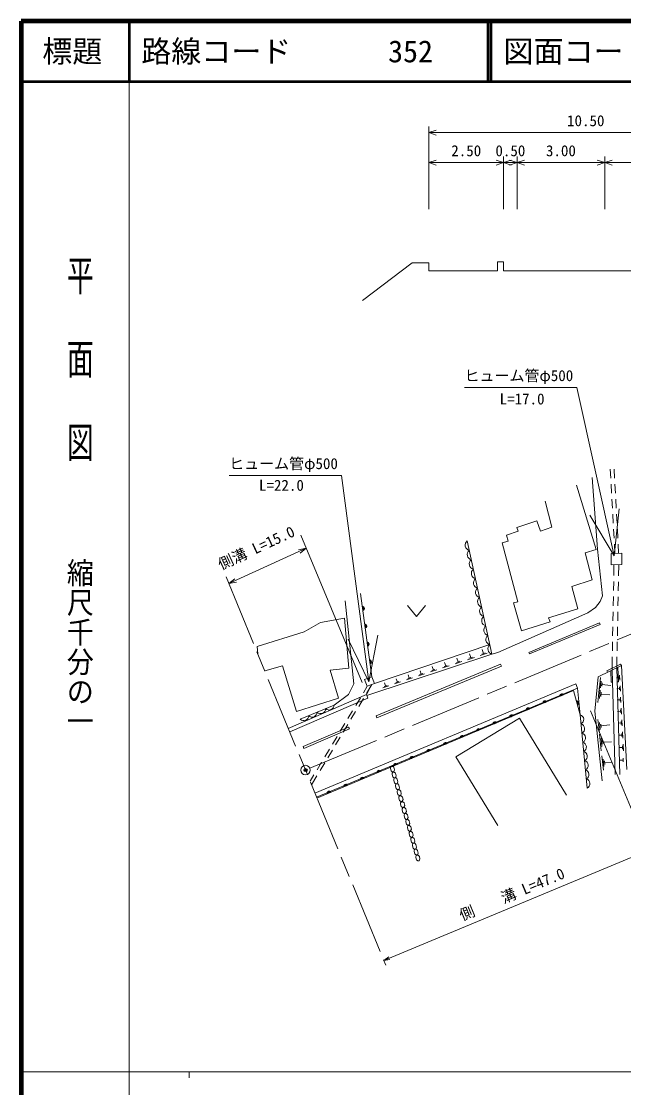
# Model space of a CAD drawing. Units: millimetres, scale not verified. Extents: x 40000 to 680000, y 20000 to 380000.
# Drawn here: x 40000 to 140414, y 202388 to 380000 of the extents above; entities that cross this region are included whole.
import ezdxf
from ezdxf.enums import TextEntityAlignment as Align

# ---------------------------------------------------------------- set-up
doc = ezdxf.new("R2010")
doc.units = ezdxf.units.MM
doc.header["$LTSCALE"] = 1000
doc.header["$PDMODE"] = 32
doc.header["$PDSIZE"] = 500
doc.linetypes.add('CHAIN', pattern=[18.5, 12, -1.5, 3.5, -1.5])
for name, color, linetype, lineweight in [('M-BGD', 7, 'Continuous', 13), ('M-BMK', 2, 'CHAIN', 13), ('M-BMK-SRVR', 3, 'Continuous', 13), ('M-STR-HTXT', 7, 'Continuous', 13), ('M-TTL', 2, 'Continuous', 140), ('M-TTL-BAND', 7, 'Continuous', 13), ('M-TTL-LINE', 7, 'Continuous', 50)]:
    doc.layers.add(name, color=color, linetype=linetype, lineweight=lineweight)
doc.layers.add('M-OTRS', color=6, linetype='Continuous')
doc.layers.add('M-TTL-TXT', color=7, linetype='Continuous')
doc.styles.add('@ＭＳ ゴシック', font='')
doc.styles.add('ＭＳ ゴシック', font='')
doc.styles.get('@ＭＳ ゴシック').set_extended_font_data('@MS Gothic')
doc.styles.get('ＭＳ ゴシック').set_extended_font_data('MS Gothic')

msp = doc.modelspace()

# ---------------------------------------------------------------- linework, layer by layer
at = {"layer": 'M-BGD'}
for p, q in [((138258, 303883), (138175, 305398)), ((138888, 303917), (138805, 305433)), ((132568, 302736), (135852, 292024)), ((138395, 301386), (138313, 302884)), ((139026, 301421), (138943, 302919)), ((138533, 298890), (138450, 300388)), ((139163, 298925), (139081, 300422)), ((138670, 296394), (138588, 297892)), ((139300, 296429), (139218, 297926)), ((138807, 293898), (138725, 295395)), ((139438, 293932), (139355, 295430)), ((114323, 293458), (118457, 274593)), ((120142, 293111), (122762, 283316)), ((138946, 291384), (138862, 292899)), ((139576, 291418), (139493, 292934)), ((138763, 287670), (138798, 289502)), ((139552, 287656), (139586, 289487)), ((138716, 285171), (138745, 286671)), ((139505, 285156), (139533, 286656)), ((98421, 270821), (96558, 284722)), ((104356, 282691), (105856, 280891)), ((105856, 280891), (107356, 282691)), ((138669, 282671), (138698, 284171)), ((139458, 282657), (139486, 284156)), ((138623, 280172), (138651, 281672)), ((139411, 280157), (139439, 281657)), ((138576, 277672), (138604, 279172)), ((139364, 277657), (139392, 279157)), ((98861, 269708), (118105, 276200)), ((117036, 274718), (116829, 275345)), ((138529, 275173), (138557, 276672)), ((139317, 275158), (139345, 276658)), ((97594, 267705), (118457, 274593)), ((112814, 273317), (112615, 273918)), ((115538, 274050), (114388, 273670)), ((115200, 274109), (114625, 273919)), ((114912, 274014), (114710, 274627)), ((117675, 274756), (116500, 274368)), ((117330, 274815), (116742, 274621)), ((138475, 272341), (138510, 274173)), ((139264, 272326), (139298, 274158)), ((106664, 271276), (106478, 271838)), ((109276, 271983), (108198, 271627)), ((108959, 272038), (108420, 271860)), ((108690, 271949), (108500, 272523)), ((111339, 272664), (110237, 272300)), ((111015, 272720), (110464, 272538)), ((110739, 272629), (110546, 273216)), ((113426, 273353), (112300, 272981)), ((113095, 273410), (112532, 273224)), ((137580, 271825), (139909, 272940)), ((137699, 271577), (137580, 271825)), ((138276, 271854), (138334, 269941)), ((138475, 272341), (138468, 271945)), ((138468, 271945), (138991, 254530)), ((139744, 254557), (139264, 272326)), ((139522, 269989), (139456, 272419)), ((140027, 272692), (139909, 272940)), ((103231, 269987), (102224, 269655)), ((102935, 270039), (102431, 269872)), ((102683, 269955), (102506, 270492)), ((105222, 270645), (104192, 270305)), ((104919, 270697), (104404, 270527)), ((104662, 270612), (104480, 271161)), ((107237, 271310), (106183, 270962)), ((106927, 271363), (106400, 271189)), ((136310, 268457), (136530, 270684)), ((136551, 268995), (136661, 270109)), ((139626, 270673), (139191, 270650)), ((139327, 269984), (139522, 269989)), ((139615, 270877), (139637, 270469)), ((139713, 271087), (139757, 270271)), ((132453, 269642), (88944, 251458)), ((132740, 268955), (89232, 250771)), ((132063, 268515), (89285, 250636)), ((97668, 269237), (97031, 268180)), ((97531, 267850), (98363, 269511)), ((98435, 269540), (97534, 268043)), ((101263, 269338), (100279, 269013)), ((100974, 269388), (100482, 269225)), ((100728, 269307), (100554, 269831)), ((133177, 264509), (132063, 268515)), ((132453, 269642), (132740, 268955)), ((132740, 268955), (133177, 264509)), ((136122, 266552), (136395, 269314)), ((136374, 267224), (136511, 268605)), ((136593, 267551), (136661, 268242)), ((136764, 269255), (136819, 269812)), ((136791, 269534), (138277, 269387)), ((138334, 269941), (138528, 269946)), ((139717, 268858), (139257, 268834)), ((139706, 269074), (139729, 268643)), ((139809, 269296), (139855, 268433)), ((96516, 267324), (95742, 266039)), ((97018, 267187), (96244, 265902)), ((136627, 267896), (138105, 267826)), ((139811, 266997), (139326, 266971)), ((139799, 267225), (139823, 266770)), ((139908, 267458), (139957, 266549)), ((86493, 263744), (92132, 266109)), ((95226, 265182), (94452, 263897)), ((95728, 265045), (94954, 263760)), ((139907, 265089), (139396, 265061)), ((139894, 265328), (139920, 264849)), ((140009, 265575), (140060, 264616)), ((93936, 263040), (93162, 261755)), ((94438, 262903), (93664, 261618)), ((134352, 252281), (133177, 264509)), ((136366, 261490), (136128, 263724)), ((136493, 262068), (136374, 263185)), ((136650, 262367), (136590, 262926)), ((140005, 263131), (139468, 263103)), ((139992, 263383), (140019, 262879)), ((140113, 263643), (140167, 262635)), ((136685, 258501), (136390, 261272)), ((136620, 262647), (138109, 262805)), ((140106, 261124), (139541, 261094)), ((140092, 261389), (140120, 260860)), ((140219, 261662), (140276, 260602)), ((92646, 260899), (91872, 259614)), ((93148, 260762), (92374, 259477)), ((136796, 259214), (136648, 260599)), ((136944, 259580), (136870, 260272)), ((136907, 259926), (138391, 260001)), ((140195, 259344), (140225, 258788)), ((140328, 259630), (140388, 258518)), ((91356, 258757), (90583, 257472)), ((91858, 258620), (91085, 257335)), ((137030, 255268), (136772, 257684)), ((140210, 259066), (139617, 259034)), ((90067, 256616), (89293, 255331)), ((90569, 256479), (89795, 255194)), ((101655, 255952), (101531, 255748)), ((101895, 255952), (101655, 255952)), ((102108, 255746), (101895, 255952)), ((137127, 255890), (136998, 257097)), ((137255, 256209), (137191, 256813)), ((137223, 256511), (138515, 256615)), ((140316, 256956), (139694, 256922)), ((140300, 257247), (140332, 256664)), ((88777, 254474), (88140, 253417)), ((89279, 254337), (88378, 252840)), ((101531, 255748), (101531, 255553)), ((101531, 255553), (101643, 255163)), ((101643, 255163), (101832, 254992)), ((101938, 254962), (101814, 254759)), ((101814, 254759), (101814, 254564)), ((101814, 254564), (101926, 254174)), ((101832, 254992), (102073, 255033)), ((101926, 254174), (102115, 254003)), ((102177, 254963), (101938, 254962)), ((102073, 255033), (102217, 255313)), ((102217, 255313), (102108, 255746)), ((102115, 254003), (102356, 254044)), ((102390, 254757), (102177, 254963)), ((102356, 254044), (102500, 254324)), ((102500, 254324), (102390, 254757)), ((102220, 253973), (102097, 253770)), ((102097, 253770), (102097, 253575)), ((102097, 253575), (102208, 253185)), ((102208, 253185), (102398, 253014)), ((102460, 253974), (102220, 253973)), ((102503, 252984), (102380, 252781)), ((102380, 252781), (102380, 252586)), ((102380, 252586), (102491, 252196)), ((102398, 253014), (102638, 253055)), ((102673, 253768), (102460, 253974)), ((102743, 252984), (102503, 252984)), ((102638, 253055), (102783, 253335)), ((102783, 253335), (102673, 253768)), ((102956, 252779), (102743, 252984)), ((102921, 252065), (103065, 252345)), ((103065, 252345), (102956, 252779)), ((102491, 252196), (102681, 252025)), ((102786, 251995), (102662, 251792)), ((102662, 251792), (102662, 251597)), ((102662, 251597), (102774, 251206)), ((102681, 252025), (102921, 252065)), ((102774, 251206), (102963, 251036)), ((103026, 251995), (102786, 251995)), ((103069, 251006), (102945, 250803)), ((102945, 250803), (102945, 250608)), ((102945, 250608), (103057, 250217)), ((102963, 251036), (103204, 251076)), ((103239, 251790), (103026, 251995)), ((103308, 251006), (103069, 251006)), ((103204, 251076), (103348, 251356)), ((103348, 251356), (103239, 251790)), ((103521, 250801), (103308, 251006)), ((103631, 250367), (103521, 250801)), ((103057, 250217), (103246, 250047)), ((103352, 250017), (103228, 249814)), ((103228, 249814), (103228, 249619)), ((103228, 249619), (103339, 249228)), ((103246, 250047), (103487, 250087)), ((103339, 249228), (103529, 249057)), ((103591, 250017), (103352, 250017)), ((103487, 250087), (103631, 250367)), ((103634, 249028), (103511, 248824)), ((103511, 248824), (103511, 248629)), ((103529, 249057), (103769, 249098)), ((103804, 249811), (103591, 250017)), ((103874, 249028), (103634, 249028)), ((103769, 249098), (103914, 249378)), ((103914, 249378), (103804, 249811)), ((104087, 248822), (103874, 249028)), ((104197, 248389), (104087, 248822)), ((103511, 248629), (103622, 248239)), ((103622, 248239), (103812, 248068)), ((103917, 248039), (103793, 247835)), ((103793, 247835), (103793, 247640)), ((103793, 247640), (103905, 247250)), ((103812, 248068), (104052, 248109)), ((103905, 247250), (104094, 247079)), ((104157, 248039), (103917, 248039)), ((104052, 248109), (104197, 248389)), ((104200, 247049), (104076, 246846)), ((104094, 247079), (104335, 247120)), ((104370, 247833), (104157, 248039)), ((104440, 247050), (104200, 247049)), ((104335, 247120), (104479, 247400)), ((104479, 247400), (104370, 247833)), ((104652, 246844), (104440, 247050)), ((104076, 246846), (104076, 246651)), ((104076, 246651), (104188, 246261)), ((104188, 246261), (104377, 246090)), ((104483, 246060), (104359, 245857)), ((104359, 245857), (104359, 245662)), ((104359, 245662), (104471, 245272)), ((104377, 246090), (104618, 246131)), ((104471, 245272), (104660, 245101)), ((104722, 246061), (104483, 246060)), ((104618, 246131), (104762, 246411)), ((104762, 246411), (104652, 246844)), ((104660, 245101), (104901, 245142)), ((104935, 245855), (104722, 246061)), ((104901, 245142), (105045, 245422)), ((105045, 245422), (104935, 245855)), ((104765, 245071), (104642, 244868)), ((104642, 244868), (104642, 244673)), ((104642, 244673), (104753, 244283)), ((104753, 244283), (104943, 244112)), ((105005, 245071), (104765, 245071)), ((105048, 244082), (104924, 243879)), ((104924, 243879), (104925, 243684)), ((104925, 243684), (105036, 243293)), ((104943, 244112), (105183, 244152)), ((105218, 244866), (105005, 245071)), ((105288, 244082), (105048, 244082)), ((105183, 244152), (105328, 244432)), ((105328, 244432), (105218, 244866)), ((105501, 243877), (105288, 244082)), ((105466, 243163), (105610, 243443)), ((105610, 243443), (105501, 243877)), ((105036, 243293), (105225, 243123)), ((105331, 243093), (105207, 242890)), ((105207, 242890), (105207, 242695)), ((105207, 242695), (105319, 242304)), ((105225, 243123), (105466, 243163)), ((105319, 242304), (105508, 242134)), ((105571, 243093), (105331, 243093)), ((105614, 242104), (105490, 241901)), ((105490, 241901), (105490, 241706)), ((105490, 241706), (105602, 241315)), ((105508, 242134), (105749, 242174)), ((105784, 242888), (105571, 243093)), ((105853, 242104), (105614, 242104)), ((105749, 242174), (105893, 242454)), ((105893, 242454), (105784, 242888)), ((106066, 241898), (105853, 242104)), ((106176, 241465), (106066, 241898)), ((105602, 241315), (105791, 241144)), ((105897, 241115), (105773, 240911)), ((105773, 240911), (105773, 240716)), ((105773, 240716), (105884, 240326)), ((105791, 241144), (106032, 241185)), ((105884, 240326), (106074, 240155)), ((106136, 241115), (105897, 241115)), ((106032, 241185), (106176, 241465)), ((106074, 240155), (106314, 240196)), ((106349, 240909), (106136, 241115)), ((106314, 240196), (106459, 240476)), ((106459, 240476), (106349, 240909))]:
    msp.add_line(p, q, dxfattribs=at)
for points in [[(96873, 333511), (105138, 339775), (107928, 339775), (107928, 338459), (119404, 338459), (119404, 339933), (120404, 339933), (120404, 338459), (157675, 338459), (157675, 335880), (160255, 335880), (160255, 338474), (161729, 342934), (170072, 342934)], [(118457, 274593), (119458, 274871), (134464, 281451), (135688, 282369), (136489, 283358), (136857, 284332), (136073, 292085), (135155, 304013)], [(120142, 293111), (121157, 293424), (120859, 294429), (122805, 295072), (122601, 295700), (125944, 296799), (126540, 295072), (128455, 295763), (127303, 300069)], [(122762, 283316), (122070, 283130), (123399, 278505), (128149, 279980), (127887, 280619), (132794, 282162), (131743, 285881), (135148, 286949), (134003, 291453), (135852, 292024)], [(94006, 283481), (95436, 269657), (94536, 267856), (92132, 266109)], [(92879, 267286), (91498, 271947), (94598, 272277), (93891, 280563), (89866, 279857), (87158, 278303), (79319, 275878), (79417, 274624)], [(92879, 267286), (85848, 265057), (83541, 272638), (80577, 271804)], [(136814, 253523), (135578, 265112), (136143, 270832), (140027, 272692), (140957, 255377)], [(130878, 251082), (123038, 263953), (112450, 257505), (119408, 246080)]]:
    msp.add_lwpolyline(points, dxfattribs=at)
for points in [[(138306, 291379), (140112, 291393), (140127, 289512), (138320, 289498)], [(124621, 274882), (136399, 279813), (136504, 279562), (124726, 274631)], [(99135, 264338), (119898, 272930), (120047, 272570), (99284, 263977)], [(97668, 269237), (98861, 269708), (98421, 270821), (97228, 270350)], [(84750, 261659), (97773, 267291), (97531, 267850), (84509, 262218)], [(86966, 259193), (94552, 262447), (94687, 262132), (87101, 258878)]]:
    msp.add_lwpolyline(points, close=True, dxfattribs=at)
for centre, radius, start, end in [((114884, 292757), 898, 128.65123, 256.06763), ((115228, 291185), 898, 128.65123, 256.06763), ((115573, 289613), 898, 128.65123, 256.06763), ((115917, 288041), 898, 128.65123, 256.06763), ((116262, 286469), 898, 128.65123, 256.06763), ((116606, 284897), 898, 128.65123, 256.06763), ((96838, 282225), 354, 286.42982, 88.83499), ((96838, 282225), 283, 288.65385, 86.61096), ((96838, 282225), 212, 292.40018, 82.86463), ((116951, 283324), 898, 128.65123, 256.06763), ((117295, 281752), 898, 128.65123, 256.06763), ((96838, 282225), 142, 300.11191, 75.1529), ((96838, 282225), 100, 310.42957, 64.83524), ((117640, 280180), 898, 128.65123, 256.06763), ((97237, 279251), 354, 286.42982, 88.83499), ((97237, 279251), 283, 288.65385, 86.61096), ((97237, 279251), 212, 292.40018, 82.86463), ((97237, 279251), 142, 300.11191, 75.1529), ((97237, 279251), 100, 310.42957, 64.83524), ((117984, 278608), 898, 128.65123, 256.06763), ((118329, 277036), 898, 128.65123, 256.06763), ((97635, 276278), 354, 286.42982, 88.83499), ((97635, 276278), 283, 288.65385, 86.61096), ((97635, 276278), 212, 292.40018, 82.86463), ((97635, 276278), 142, 300.11191, 75.1529), ((97635, 276278), 100, 310.42957, 64.83524), ((118673, 275464), 898, 128.65123, 256.06763), ((98034, 273304), 354, 286.42982, 88.83499), ((98034, 273304), 283, 288.65385, 86.61096), ((98034, 273304), 212, 292.40018, 82.86463), ((98034, 273304), 142, 300.11191, 75.1529), ((98034, 273304), 100, 310.42957, 64.83524), ((127303, 266467), 354, 31.47985, 193.88503), ((127303, 266467), 283, 33.70389, 191.66099), ((127303, 266467), 212, 37.45022, 187.91467), ((127303, 266467), 142, 45.16195, 180.20294), ((127303, 266467), 100, 55.47961, 169.88527), ((130071, 267623), 354, 31.47985, 193.88503), ((130071, 267623), 283, 33.70389, 191.66099), ((130071, 267623), 212, 37.45022, 187.91467), ((130071, 267623), 142, 45.16195, 180.20294), ((130071, 267623), 100, 55.47961, 169.88527), ((132568, 266498), 354, 294.34238, 96.74756), ((132568, 266498), 283, 296.56642, 94.52352), ((132568, 266498), 212, 300.31274, 90.77719), ((132568, 266498), 142, 308.02447, 83.06546), ((132568, 266498), 100, 318.34214, 72.7478), ((88478, 264939), 834, 226.36968, 359.12644), ((89888, 265531), 834, 226.36968, 359.12644), ((91298, 266122), 834, 226.36968, 359.12644), ((124535, 265310), 354, 31.47985, 193.88503), ((124535, 265310), 283, 33.70389, 191.66099), ((124535, 265310), 212, 37.45022, 187.91467), ((124535, 265310), 142, 45.16195, 180.20294), ((124535, 265310), 100, 55.47961, 169.88527), ((87068, 264348), 834, 226.36968, 359.12644), ((118999, 262996), 354, 31.47985, 193.88503), ((118999, 262996), 283, 33.70389, 191.66099), ((118999, 262996), 212, 37.45022, 187.91467), ((118999, 262996), 142, 45.16195, 180.20294), ((118999, 262996), 100, 55.47961, 169.88527), ((121767, 264153), 354, 31.47985, 193.88503), ((121767, 264153), 283, 33.70389, 191.66099), ((121767, 264153), 212, 37.45022, 187.91467), ((121767, 264153), 142, 45.16195, 180.20294), ((121767, 264153), 100, 55.47961, 169.88527), ((132913, 263713), 840, 299.34507, 71.63275), ((133059, 262184), 840, 299.34507, 71.63275), ((116231, 261839), 354, 31.47985, 193.88503), ((116231, 261839), 283, 33.70389, 191.66099), ((116231, 261839), 212, 37.45022, 187.91467), ((116231, 261839), 142, 45.16195, 180.20294), ((116231, 261839), 100, 55.47961, 169.88527), ((133206, 260656), 840, 299.34507, 71.63275), ((110695, 259525), 354, 31.47985, 193.88503), ((110695, 259525), 283, 33.70389, 191.66099), ((110695, 259525), 212, 37.45022, 187.91467), ((110695, 259525), 142, 45.16195, 180.20294), ((110695, 259525), 100, 55.47961, 169.88527), ((113463, 260682), 354, 31.47985, 193.88503), ((113463, 260682), 283, 33.70389, 191.66099), ((113463, 260682), 212, 37.45022, 187.91467), ((113463, 260682), 142, 45.16195, 180.20294), ((113463, 260682), 100, 55.47961, 169.88527), ((133353, 259127), 840, 299.34507, 71.63275), ((105159, 257212), 354, 31.47985, 193.88503), ((107927, 258368), 354, 31.47985, 193.88503), ((107927, 258368), 283, 33.70389, 191.66099), ((107927, 258368), 212, 37.45022, 187.91467), ((107927, 258368), 142, 45.16195, 180.20294), ((107927, 258368), 100, 55.47961, 169.88527), ((133500, 257598), 840, 299.34507, 71.63275), ((102391, 256055), 354, 31.47985, 193.88503), ((102391, 256055), 283, 33.70389, 191.66099), ((102391, 256055), 212, 37.45022, 187.91467), ((102391, 256055), 142, 45.16195, 180.20294), ((102391, 256055), 100, 55.47961, 169.88527), ((105159, 257212), 283, 33.70389, 191.66099), ((105159, 257212), 212, 37.45022, 187.91467), ((105159, 257212), 142, 45.16195, 180.20294), ((105159, 257212), 100, 55.47961, 169.88527), ((133647, 256070), 840, 299.34507, 71.63275), ((96855, 253741), 354, 31.47985, 193.88503), ((96855, 253741), 283, 33.70389, 191.66099), ((99623, 254898), 354, 31.47985, 193.88503), ((99623, 254898), 283, 33.70389, 191.66099), ((99623, 254898), 212, 37.45022, 187.91467), ((99623, 254898), 142, 45.16195, 180.20294), ((99623, 254898), 100, 55.47961, 169.88527), ((133794, 254541), 840, 299.34507, 71.63275), ((94087, 252584), 354, 31.47985, 193.88503), ((94087, 252584), 283, 33.70389, 191.66099), ((94087, 252584), 212, 37.45022, 187.91467), ((94087, 252584), 142, 45.16195, 180.20294), ((94087, 252584), 100, 55.47961, 169.88527), ((96855, 253741), 212, 37.45022, 187.91467), ((96855, 253741), 142, 45.16195, 180.20294), ((96855, 253741), 100, 55.47961, 169.88527), ((133941, 253013), 840, 299.34507, 71.63275), ((91319, 251427), 354, 31.47985, 193.88503), ((91319, 251427), 283, 33.70389, 191.66099), ((91319, 251427), 212, 37.45022, 187.91467), ((91319, 251427), 142, 45.16195, 180.20294), ((91319, 251427), 100, 55.47961, 169.88527)]:
    msp.add_arc(centre, radius, start, end, dxfattribs=at)
at = {"layer": 'M-BMK'}
for p, q in [((74131, 287475), (100742, 222782)), ((88113, 255587), (165059, 287683))]:
    msp.add_line(p, q, dxfattribs=at)
at = {"layer": 'M-BMK-SRVR'}
msp.add_circle((87375, 255279), 800, dxfattribs=at)
at = {"layer": 'M-OTRS'}
msp.add_point((87375, 255279), dxfattribs=at)
at = {"layer": 'M-STR-HTXT'}
for p, q in [((107928, 348689), (107928, 362481)), ((107928, 361481), (109178, 361898)), ((107928, 361481), (160255, 361481)), ((107928, 361481), (109178, 361065)), ((120404, 348689), (120404, 357481)), ((122648, 348689), (122648, 357481)), ((137256, 348689), (137256, 357481)), ((107928, 356481), (109178, 356898)), ((107928, 356481), (120404, 356481)), ((107928, 356481), (109178, 356065)), ((120404, 356481), (119154, 356898)), ((120404, 356481), (119154, 356065)), ((120404, 356481), (121654, 356898)), ((120404, 356481), (122648, 356481)), ((120404, 356481), (121654, 356065)), ((122648, 356481), (121398, 356898)), ((122648, 356481), (121398, 356065)), ((122648, 356481), (123898, 356898)), ((122648, 356481), (137256, 356481)), ((122648, 356481), (123898, 356065)), ((137256, 356481), (136006, 356898)), ((137256, 356481), (136006, 356065)), ((137256, 356481), (138506, 356898)), ((137256, 356481), (152575, 356481)), ((137256, 356481), (138506, 356065)), ((132617, 319022), (113867, 319022)), ((138835, 290952), (132617, 319022)), ((93387, 304365), (74637, 304365)), ((97951, 269991), (93387, 304365)), ((138835, 290952), (139654, 298815)), ((138835, 290952), (134772, 297734)), ((96842, 269884), (86586, 294390)), ((74599, 286336), (87490, 292230)), ((87490, 292230), (86223, 291994)), ((87490, 292230), (86483, 291426)), ((74599, 286336), (75606, 287140)), ((74599, 286336), (75866, 286572)), ((97951, 269991), (94486, 277096)), ((97951, 269991), (99442, 277755)), ((134879, 265138), (144921, 241037)), ((100416, 223575), (144537, 241960)), ((100416, 223575), (101243, 224191)), ((100416, 223575), (101435, 223729))]:
    msp.add_line(p, q, dxfattribs=at)
at = {"layer": 'M-TTL'}
for p, q in [((40000, 380000), (40000, 20000)), ((680000, 380000), (40000, 380000))]:
    msp.add_line(p, q, dxfattribs=at)
at = {"layer": 'M-TTL-BAND'}
for p, q in [((58000, 370000), (58000, 20000)), ((40000, 205000), (579000, 205000)), ((68000, 205000), (68000, 204000))]:
    msp.add_line(p, q, dxfattribs=at)
at = {"layer": 'M-TTL-LINE'}
for p, q in [((58000, 380000), (58000, 370000)), ((117750, 380000), (117750, 370000)), ((118250, 380000), (118250, 370000)), ((40000, 370000), (680000, 370000))]:
    msp.add_line(p, q, dxfattribs=at)

# ---------------------------------------------------------------- texts
at = {"layer": 'M-STR-HTXT', "style": 'ＭＳ ゴシック'}
for s, p in [('10.50', (134091, 361981)), ('2.50', (114166, 356981)), ('0.50', (121526, 356981)), ('3.00', (129952, 356981)), ('L=17.0', (123477, 315639)), ('L=22.0', (83362, 301250))]:
    msp.add_text(s, height=1833, dxfattribs=at).set_placement(p, align=Align.BOTTOM_CENTER)
for p in [(113867, 319522), (74637, 304865)]:
    msp.add_text('ヒューム管φ500', height=1833, dxfattribs=at).set_placement(p, align=Align.BOTTOM_LEFT)
for s, rotation, p in [('側溝 L=15.0', 24.763, (79788, 290967)), ('側溝 L=15.0', 24.763, (79788, 290967)), ('側\u3000\u3000溝 L=47.0', 22.621, (122347, 233256))]:
    msp.add_text(s, height=1833, rotation=rotation, dxfattribs=at).set_placement(p, align=Align.BOTTOM_CENTER)
at = {"layer": 'M-TTL-BAND', "style": '@ＭＳ ゴシック'}
for s, width, p in [('平  面  図', 1.55, (49777, 306475)), ('縮尺千分の一', 1.1, (49777, 261030))]:
    msp.add_text(s, height=3290, rotation=270, dxfattribs=dict(at, width=width)).set_placement(p, align=Align.MIDDLE_RIGHT)
at = {"layer": 'M-TTL-TXT', "style": 'ＭＳ ゴシック'}
msp.add_text('標題', height=3666, dxfattribs=at).set_placement((48500, 375000), align=Align.MIDDLE_CENTER)
for s, p in [('路線コード', (60000, 375000)), ('352', (101142, 375000)), ('図面コード', (120380, 375000))]:
    msp.add_text(s, height=3666, dxfattribs=at).set_placement(p, align=Align.MIDDLE_LEFT)

doc.saveas('drawing.dxf')
